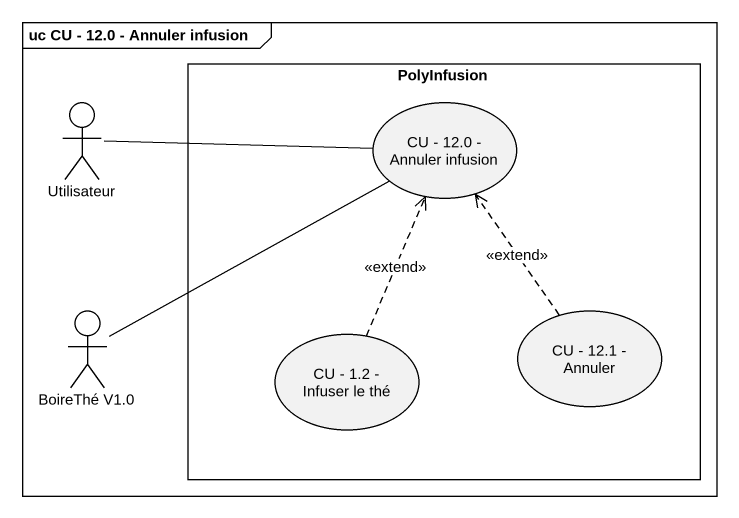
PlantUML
@startuml
mainframe uc CU - 12.0 - Annuler infusion
rectangle PolyInfusion {
  usecase "CU - 12.0 - Annuler infusion" as CU_12_0_Annuler_infusion
  usecase "CU - 12.1 - Annuler" as CU_12_1_Annuler
  usecase "CU - 1.2 - Infuser le thé" as CU_1_2_Infuser_le_thé
}
actor Utilisateur
actor "BoireThé V1.0" as BoireThé_V1_0
Utilisateur -right- CU_12_0_Annuler_infusion
BoireThé_V1_0 -up- CU_12_0_Annuler_infusion
CU_12_1_Annuler .up.> CU_12_0_Annuler_infusion : <<extend>>
CU_1_2_Infuser_le_thé .up.> CU_12_0_Annuler_infusion : <<extend>>
@enduml
